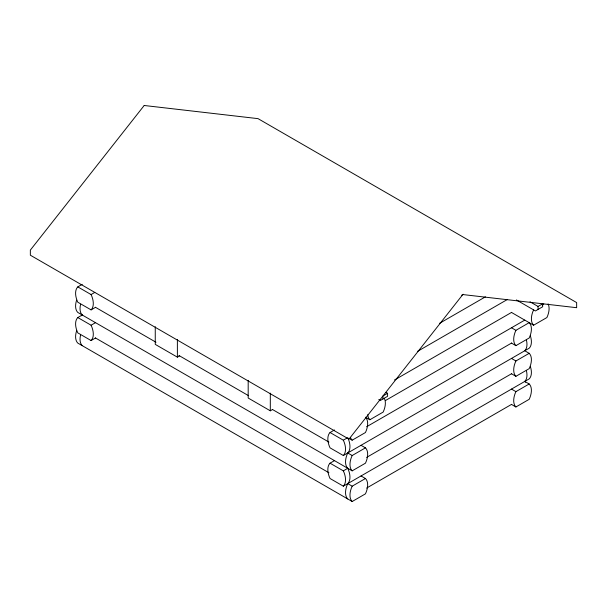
<?xml version="1.0" encoding="UTF-8"?>
<svg xmlns="http://www.w3.org/2000/svg" width="607" height="607" viewBox="0 0 607 607"><rect width="100%" height="100%" fill="white"/><g stroke="black" fill="none" stroke-linecap="round" stroke-linejoin="round"><path stroke-width="0.91" d="M95.511 307.332L91.088 309.889L77.81 302.225A15.645 9.037 60 0 1 77.81 286.891L82.233 284.342M77.81 286.891L91.088 294.562L94.775 292.43M95.511 337.993L91.088 340.55L77.81 332.879A15.645 9.037 60 0 1 77.81 317.552L82.233 314.995A15.645 9.037 -60 0 1 80.594 304.244M77.81 317.552L91.088 325.215L95.511 322.666M155.255 326.703L155.255 344.381L177.381 357.151L179.589 355.877M461.661 295.222L463.3 294.274M248.187 380.354L248.187 398.033L270.312 410.81L272.52 409.528M439.536 323.326L485.425 296.831M417.411 351.43L507.558 299.38M394.467 380.005L511.655 312.347M378.768 399.558L380.361 400.476L387.577 396.31L387.577 393.313L382.964 395.976L382.964 398.981M529.994 301.8L538.037 306.444L542.658 303.781L542.658 306.778L535.442 310.943L516.405 299.949M542.203 304.926L543.766 304.024M530.397 335.929A15.645 9.037 60 0 1 529.19 348.213L343.327 455.516L330.049 447.852A15.645 9.037 60 0 1 330.049 432.525L334.48 429.968M385.453 400.537L524.767 320.109M511.489 327.772L515.912 330.329L529.19 322.658A15.645 9.037 -60 0 1 529.19 337.993L515.912 345.656L511.489 343.099M365.778 417.381L369.883 419.748L383.154 412.085A15.645 9.037 -60 0 0 384.368 398.404M511.489 312.446L533.614 325.215L546.892 317.552A15.645 9.037 -60 0 0 548.098 303.872M330.049 432.525L343.327 440.189L347.014 438.057M366.598 426.751L511.655 343.008M349.23 438.482L352.181 440.189L365.452 432.525A15.645 9.037 -60 0 0 365.452 417.191M530.397 366.59A15.645 9.037 60 0 1 529.19 378.874L343.327 486.177L330.049 478.513A15.645 9.037 60 0 1 330.049 463.187L334.48 460.63M347.75 437.632A15.645 9.037 60 0 1 347.75 452.966L352.181 455.516L365.452 447.852A15.645 9.037 -60 0 1 365.452 463.187L352.181 470.85L77.81 312.446A15.645 9.037 -60 0 1 76.603 300.162M511.489 358.433L515.912 360.983L529.19 353.32A15.645 9.037 -60 0 1 529.19 368.654L515.912 376.317L511.489 373.76M330.049 463.187L343.327 470.85L347.75 468.293A15.645 9.037 -60 0 1 347.75 452.966M366.598 457.412L511.655 373.669M347.75 468.293A15.645 9.037 60 0 1 347.75 483.62L352.181 486.177L365.452 478.513A15.645 9.037 -60 0 1 365.452 493.84L352.181 501.511L77.81 343.099A15.645 9.037 -60 0 1 76.603 330.823M511.489 389.087L515.912 391.644L529.19 383.981A15.645 9.037 -60 0 1 529.19 399.307L515.912 406.978L511.489 404.421M366.598 488.074L511.655 404.323M529.19 353.32L524.767 350.77A15.645 9.037 60 0 0 526.406 340.011M526.406 370.672A15.645 9.037 60 0 1 524.767 381.424L529.19 383.981M385.969 392.38L387.577 393.313M361.028 445.295L365.452 447.852M95.345 307.241L155.991 342.249M178.936 355.497L248.597 395.711M272.361 409.437L328.903 442.078M361.028 475.956L365.452 478.513M95.345 337.894L328.903 472.739M538.037 306.444L538.037 309.441M270.312 393.131L270.312 410.81M177.381 339.48L177.381 357.151M369.883 419.748A15.645 9.037 -60 0 1 367.728 414.695M533.614 325.215A15.645 9.037 -60 0 1 533.614 309.889M524.767 381.424A15.645 9.037 -60 0 1 525.427 382.182M82.233 345.656A15.645 9.037 -60 0 1 80.594 334.905M81.573 315.754A15.645 9.037 60 0 1 82.233 314.995M91.088 294.562A15.645 9.037 60 0 1 91.088 309.889M91.088 325.215A15.645 9.037 60 0 1 91.088 340.55M343.327 470.85A15.645 9.037 60 0 1 343.327 486.177M347.75 498.954A15.645 9.037 -60 0 1 347.75 483.62M343.327 440.189A15.645 9.037 60 0 1 343.327 455.516M352.181 501.511A15.645 9.037 -60 0 1 352.181 486.177M352.181 470.85A15.645 9.037 -60 0 1 352.181 455.516M352.181 440.189A15.645 9.037 -60 0 1 350.535 437.51M515.912 406.978A15.645 9.037 -60 0 1 515.912 391.644M515.912 376.317A15.645 9.037 -60 0 1 515.912 360.983M515.912 345.656A15.645 9.037 -60 0 1 515.912 330.329M144.193 105.489L30.35 250.092L30.35 255.198L348.972 439.149L462.807 294.554L576.65 307.703L576.65 302.59L258.028 118.638L144.193 105.489"/></g></svg>
